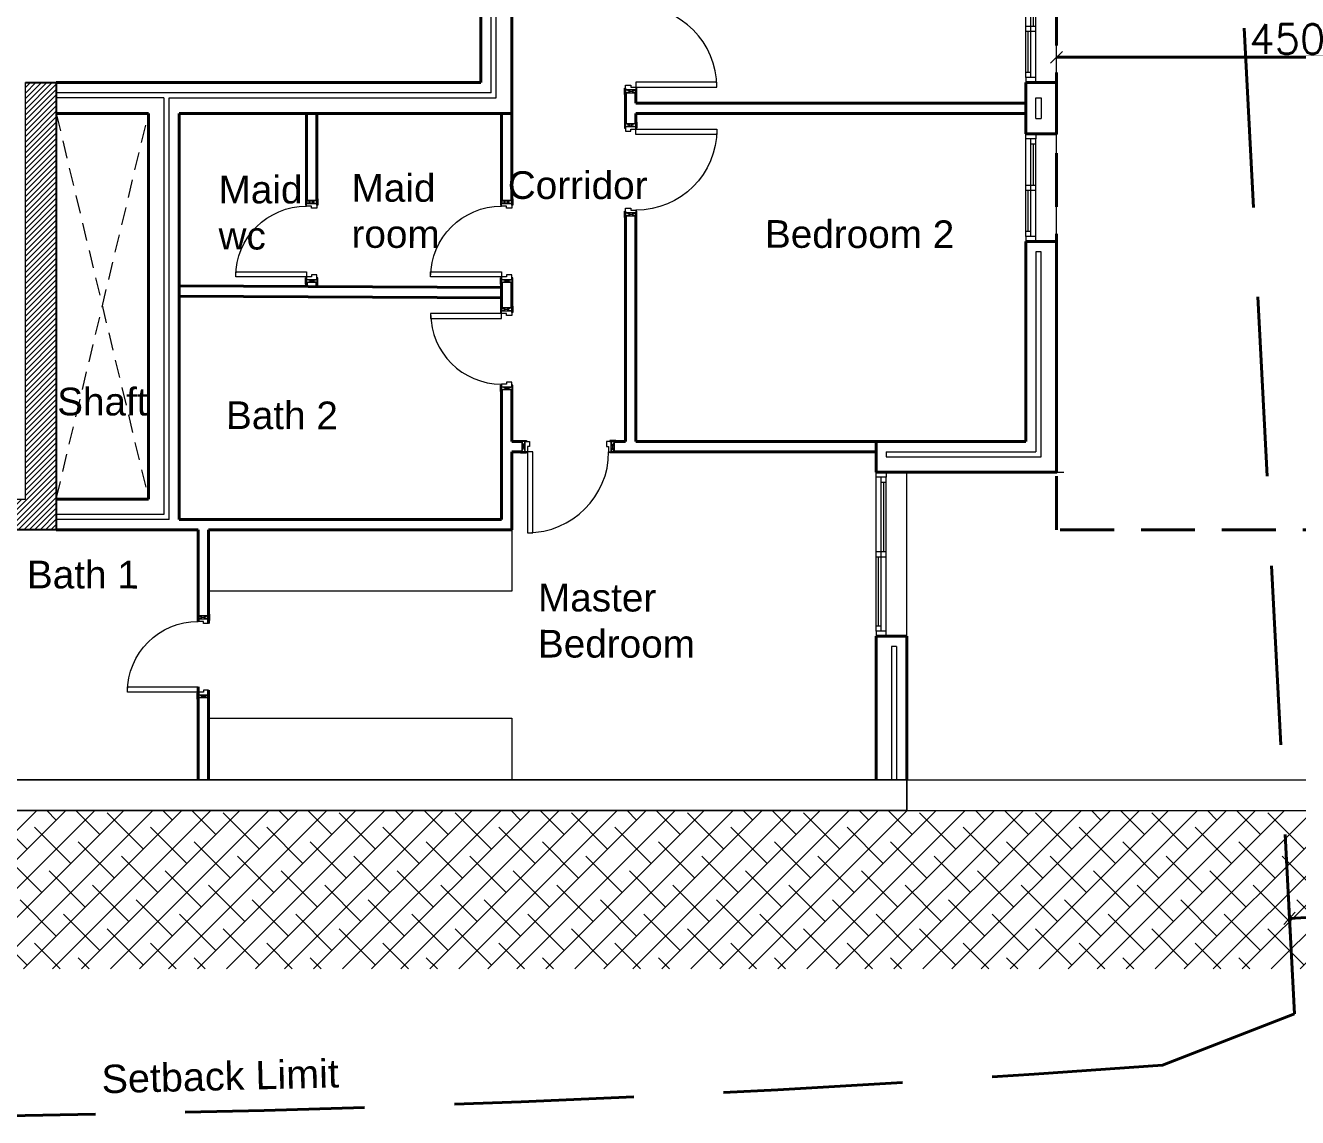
# Model space of a CAD drawing. Header units: metres. Extents: x -322116 to -321123, y -26723 to -26468.
# Drawn here: x -321585.85 to -321573.45, y -26559.85 to -26549.2 of the extents above; entities that cross this region are included whole.
import ezdxf

# ---------------------------------------------------------------- set-up
doc = ezdxf.new("R2010")
doc.units = ezdxf.units.M
doc.header["$LTSCALE"] = 7
doc.header["$MEASUREMENT"] = 0
doc.header["$PDMODE"] = 34
doc.header["$PDSIZE"] = 0.5
for name, pattern in [('1363-TXX-A-XXX-Plots layouts-R02$0$HIDDEN', [0.375, 0.25, -0.125]), ('DASHED', [0.75, 0.5, -0.25]), ('Hidden', [9.524999999999995, 6.349999999999998, -3.174999999999998])]:
    doc.linetypes.add(name, pattern=pattern)
doc.layers.add('22-1-14-ROAD P2PFGC', color=5, linetype='Continuous')
for name, color, linetype, lineweight in [('A--GLAZ', 132, 'Continuous', 5), ('A-ANNO-TXT3', 6, 'Continuous', 30), ('A-DOOR', 134, 'Continuous', 18), ('A-FLOR-HIDN', 9, 'Hidden', 13), ('A-FURN-FIXT', 114, 'Continuous', 9), ('A-GRID-DIMS', 142, 'Continuous', 9), ('A-PATT', 8, 'Continuous', 5), ('A-WALL-BLWO', 7, 'Continuous', 40), ('L-Structure', 5, 'Continuous', 15), ('PATT-CONC', 8, 'Continuous', 9), ('plaster', 1, 'Continuous', 0), ('projection plans', 8, 'Continuous', 5), ('XREF-W09-A-ELEV04$0$A--SECT-TILE', 32, 'Continuous', 5)]:
    doc.layers.add(name, color=color, linetype=linetype, lineweight=lineweight)
doc.styles.add('EG_SIMPLEX', font='SIMPLEX.shx')
doc.styles.get("Standard").update_dxf_attribs({"font": 'romans.shx', "height": 0.5})
doc.dimstyles.new('ERGA-M-0200', dxfattribs={"dimscale": 1.15, "dimtxt": 0.2, "dimasz": 0.2, "dimexe": 0.1, "dimexo": 0.1, "dimgap": 0.06, "dimtad": 1, "dimdec": 1, "dimlfac": 100, "dimrnd": 5, "dimdsep": 46, "dimtxsty": 'EG_SIMPLEX', "dimblk1": 'OBLIQUE', "dimblk2": 'OBLIQUE', "dimsah": 1, "dimcen": 0.3, "dimclrd": 256, "dimclre": 256, "dimclrt": 2, "dimadec": 0, "dimazin": 0, "dimtfac": 1, "dimtdec": 1, "dimtix": 1, "dimtmove": 2, "dimatfit": 3, "dimldrblk": 'OBLIQUE', "dimfxl": 1, "dimtolj": 1, "dimtzin": 0, "dimarcsym": 0})

# ---------------------------------------------------------------- blocks, each defined once
blk = doc.blocks.new('_OBLIQUE')
at = {"color": 0, "linetype": 'ByBlock'}
blk.add_line((-0.5, -0.5), (0.5, 0.5), dxfattribs=at)
blk = doc.blocks.new('*D440')
at = {"layer": 'A-GRID-DIMS', "lineweight": -2, "transparency": 16777216}
for p, q in [((-321700.524586916, -26752.96952330113), (-321700.5398976555, -26752.66839010817)), ((-321703.5207167881, -26753.12185776609), (-321703.5360275276, -26752.82072457313)), ((-321703.5301880398, -26752.93557621823), (-321700.5340581677, -26752.78324175327))]:
    blk.add_line(p, q, dxfattribs=at)
at = {"layer": 'Defpoints', "color": 0, "transparency": 16777216}
for p in [(-321700.5340581677, -26752.78324175327), (-321700.5187474282, -26753.08437494623), (-321703.5148773003, -26753.23670941119)]:
    blk.add_point(p, dxfattribs=at)
at = {"layer": 'A-GRID-DIMS', "lineweight": -2, "transparency": 16777216, "xscale": 0.115, "yscale": 0.115, "zscale": 0.115}
for p, rotation in [((-321700.5340581677, -26752.78324175327), 2.910625690336583), ((-321703.5301880398, -26752.93557621823), 182.9106256903366)]:
    blk.add_blockref('_OBLIQUE', p, dxfattribs=dict(at, rotation=rotation))
at = {"layer": 'A-GRID-DIMS', "color": 2, "transparency": 16777216, "insert": (-321702.0411743099, -26752.68138893585), "char_height": 0.2875, "attachment_point": 5, "rotation": 2.910625690336582, "style": 'EG_SIMPLEX'}
blk.add_mtext('\\A1;300', dxfattribs=at)
blk = doc.blocks.new('*U571')
for p, q in [((-250.0000000000001, -50.00000000000009), (-220.0000000000001, -150.0000000661767)), ((-250.0000000000001, -150.0000000661767), (-220.0000000000001, -50.00000000000009)), ((549.9999999999999, -50.00000000000006), (519.9999999999999, -150.0000000661767)), ((549.9999999999999, -150.0000000661767), (519.9999999999999, -50.00000000000006))]:
    blk.add_line(p, q)
for points in [[(444.9999999999999, 639.9999999999999), (445, -50.00000000000009), (494.9999999999999, -50.00000000000006), (494.9999999999998, 639.9999999999999)], [(-265.0000000000001, -40.00000000000009), (-205.0000000000001, -40.00000000000009), (-205.0000000000001, -50.00000000000009), (-265.0000000000001, -50.00000000000009)], [(-220.0000000000001, -150.0000000661767), (-250.0000000000001, -150.0000000661767), (-250.0000000000001, -50.00000000000009), (-220.0000000000001, -50.00000000000009)], [(-195.0000000000001, -50), (-220.0000000000001, -50.00000000000003), (-220.0000000000001, -150.0000000661767), (-175.0000000000001, -150.0000000661767), (-175.0000000000001, -100), (-195.0000000000001, -100), (-195.0000000000001, -50.00000000000006)], [(494.9999999999999, -50.00000000000003), (519.9999999999999, -50.00000000000003), (519.9999999999999, -150.0000000661767), (474.9999999999999, -150.0000000661767), (474.9999999999999, -100), (494.9999999999999, -100), (494.9999999999999, -50.00000000000006)], [(564.9999999999999, -40.00000000000006), (504.9999999999999, -40.00000000000006), (504.9999999999999, -50.00000000000006), (564.9999999999999, -50.00000000000006)], [(519.9999999999999, -150.0000000661767), (549.9999999999999, -150.0000000661767), (549.9999999999999, -50.00000000000006), (519.9999999999999, -50.00000000000006)], [(-265.0000000000001, -160.0000000661767), (-205.0000000000001, -160.0000000661767), (-205.0000000000001, -150.0000000661767), (-265.0000000000001, -150.0000000661767)], [(564.9999999999999, -160.0000000661767), (504.9999999999999, -160.0000000661767), (504.9999999999999, -150.0000000661767), (564.9999999999999, -150.0000000661767)]]:
    blk.add_lwpolyline(points, close=True)
blk.add_arc((495, -50.00000000000004), 690, 90, 180)
blk = doc.blocks.new('*U572')
for p, q in [((-350.0000000000001, -50.00000000000009), (-320.0000000000001, -150.0000000661767)), ((-350.0000000000001, -150.0000000661767), (-320.0000000000001, -50.00000000000009)), ((549.9999999999999, -50.00000000000006), (519.9999999999999, -150.0000000661767)), ((549.9999999999999, -150.0000000661767), (519.9999999999999, -50.00000000000006))]:
    blk.add_line(p, q)
for points in [[(444.9999999999999, 739.9999999999999), (445, -50.00000000000009), (494.9999999999999, -50.00000000000006), (494.9999999999998, 739.9999999999999)], [(-365.0000000000001, -40.00000000000009), (-305.0000000000001, -40.00000000000009), (-305.0000000000001, -50.00000000000009), (-365.0000000000001, -50.00000000000009)], [(-320.0000000000001, -150.0000000661767), (-350.0000000000001, -150.0000000661767), (-350.0000000000001, -50.00000000000009), (-320.0000000000001, -50.00000000000009)], [(-295.0000000000001, -50), (-320.0000000000001, -50.00000000000003), (-320.0000000000001, -150.0000000661767), (-275.0000000000001, -150.0000000661767), (-275.0000000000001, -100), (-295.0000000000001, -100), (-295.0000000000001, -50.00000000000006)], [(494.9999999999999, -50.00000000000003), (519.9999999999999, -50.00000000000003), (519.9999999999999, -150.0000000661767), (474.9999999999999, -150.0000000661767), (474.9999999999999, -100), (494.9999999999999, -100), (494.9999999999999, -50.00000000000006)], [(564.9999999999999, -40.00000000000006), (504.9999999999999, -40.00000000000006), (504.9999999999999, -50.00000000000006), (564.9999999999999, -50.00000000000006)], [(519.9999999999999, -150.0000000661767), (549.9999999999999, -150.0000000661767), (549.9999999999999, -50.00000000000006), (519.9999999999999, -50.00000000000006)], [(-365.0000000000001, -160.0000000661767), (-305.0000000000001, -160.0000000661767), (-305.0000000000001, -150.0000000661767), (-365.0000000000001, -150.0000000661767)], [(564.9999999999999, -160.0000000661767), (504.9999999999999, -160.0000000661767), (504.9999999999999, -150.0000000661767), (564.9999999999999, -150.0000000661767)]]:
    blk.add_lwpolyline(points, close=True)
blk.add_arc((495, -50.00000000000004), 790.0000000000001, 90, 180)
blk = doc.blocks.new('*U573')
for p, q in [((49.99999999999982, 100.0000000000014), (999.9999999999991, 100.0000000000014)), ((49.99999999999982, 50.00000000000072), (999.9999999999991, 50.00000000000072)), ((49.99999999999982, 0), (999.9999999999991, 0)), ((100.0000000000014, -1.4069e-12), (99.99999999999963, 49.99999999999574)), ((100.0000000000014, 25.00000000000071), (500.0000000000014, 25.00000000000071)), ((499.9999999999995, 0), (499.9999999999995, 100.0000000000014)), ((550.0000000000003, 0), (550.0000000000003, 100.0000000000014)), ((550.0000000000003, 74.99999999999787), (949.9999999999977, 74.99999999999787)), ((949.9999999999982, 100), (949.9999999999977, 49.99999999999928))]:
    blk.add_line(p, q)
for points in [[(0, 100.0000000000014), (49.99999999999982, 100.0000000000014), (49.99999999999982, 0), (0, 0)], [(1050, 100.0000000000014), (999.9999999999991, 100.0000000000014), (999.9999999999991, 0), (1050, 0)]]:
    blk.add_lwpolyline(points)
blk = doc.blocks.new('*U574')
for p, q in [((49.99999999999982, 100.0000000000014), (1549.999999999999, 100.0000000000014)), ((49.99999999999982, 50.00000000000072), (1549.999999999999, 50.00000000000072)), ((49.99999999999982, 0), (1549.999999999999, 0)), ((100.0000000000014, -1.4069e-12), (99.99999999999963, 49.99999999999574)), ((100.0000000000014, 25.00000000000071), (775.0000000000014, 25.00000000000071)), ((774.9999999999995, 0), (774.9999999999995, 100.0000000000014)), ((825.0000000000005, 0), (825.0000000000005, 100.0000000000014)), ((825.0000000000005, 74.99999999999787), (1499.999999999998, 74.99999999999787)), ((1499.999999999998, 100), (1499.999999999998, 49.99999999999928))]:
    blk.add_line(p, q)
for points in [[(0, 100.0000000000014), (49.99999999999982, 100.0000000000014), (49.99999999999982, 0), (0, 0)], [(1600, 100.0000000000014), (1549.999999999999, 100.0000000000014), (1549.999999999999, 0), (1600, 0)]]:
    blk.add_lwpolyline(points)
blk = doc.blocks.new('*D37')
at = {"layer": 'A-GRID-DIMS', "lineweight": -2, "transparency": 16777216}
for p, q in [((-321638.9385946017, -26572.05282682848), (-321639.6223874806, -26572.05282682848)), ((-321639.5073874806, -26572.05282682848), (-321639.5073874806, -26576.55282682848))]:
    blk.add_line(p, q, dxfattribs=at)
at = {"layer": 'Defpoints', "color": 0, "transparency": 16777216}
for p in [(-321638.8235946017, -26572.05282682863), (-321639.5073874801, -26576.55282682863), (-321639.5073874806, -26576.55282682863)]:
    blk.add_point(p, dxfattribs=at)
at = {"layer": 'A-GRID-DIMS', "lineweight": -2, "transparency": 16777216, "xscale": 0.115, "yscale": 0.115, "zscale": 0.115}
for p, rotation in [((-321639.5073874806, -26572.05282682848), 90), ((-321639.5073874806, -26576.55282682848), 270)]:
    blk.add_blockref('_OBLIQUE', p, dxfattribs=dict(at, rotation=rotation))
at = {"layer": 'A-GRID-DIMS', "color": 2, "transparency": 16777216, "insert": (-321639.6856374805, -26574.30282682848), "char_height": 0.2875, "attachment_point": 5, "rotation": 89.99999999999999, "style": 'EG_SIMPLEX'}
blk.add_mtext('\\A1;450', dxfattribs=at)
blk = doc.blocks.new('*D38')
at = {"layer": 'A-GRID-DIMS', "lineweight": -2, "transparency": 16777216}
for p, q in [((-321640.3980726585, -26573.29559776972), (-321640.3980726585, -26572.97773420158)), ((-321634.8980726585, -26573.29559776972), (-321634.8980726585, -26572.97773420158)), ((-321640.3980726585, -26573.09273420159), (-321634.8980726585, -26573.09273420159))]:
    blk.add_line(p, q, dxfattribs=at)
at = {"layer": 'Defpoints', "color": 0, "transparency": 16777216}
for p in [(-321634.8980726585, -26573.09273420164), (-321640.3980726585, -26573.41059776978), (-321634.8980726585, -26573.41059776978)]:
    blk.add_point(p, dxfattribs=at)
at = {"layer": 'A-GRID-DIMS', "lineweight": -2, "transparency": 16777216, "xscale": 0.115, "yscale": 0.115, "zscale": 0.115, "rotation": 180}
blk.add_blockref('_OBLIQUE', (-321640.3980726585, -26573.09273420159), dxfattribs=at)
at = {"layer": 'A-GRID-DIMS', "lineweight": -2, "transparency": 16777216, "xscale": 0.115, "yscale": 0.115, "zscale": 0.115}
blk.add_blockref('_OBLIQUE', (-321634.8980726585, -26573.09273420159), dxfattribs=at)
at = {"layer": 'A-GRID-DIMS', "color": 2, "transparency": 16777216, "insert": (-321637.6480726585, -26572.91448420158), "char_height": 0.2875, "attachment_point": 5, "style": 'EG_SIMPLEX'}
blk.add_mtext('\\A1;550', dxfattribs=at)
blk = doc.blocks.new('new for radem')
at = {"layer": 'plaster'}
h = blk.add_hatch(dxfattribs=at)
h.set_pattern_fill('ANSI38', color=256, scale=1.6)
h.set_pattern_definition([(45, (-130, 0), (-0.1414213562373095, 0.1414213562373095), []), (135, (-130, 0), (-0.4242640687119285, 0.1414213562373095), [0.5, -0.3])])
h.paths.add_polyline_path([(-321635.5797653941, -26556.85811468872), (-321635.5012577681, -26558.40221072459), (-321670.3322708191, -26558.40221072459), (-321670.2113091319, -26556.85811468876), (-321655.2118411793, -26556.85811468881), (-321655.2118411793, -26554.11978815942), (-321651.7424008333, -26554.11978815928), (-321651.7424008333, -26556.85811468858)])
blk = doc.blocks.new('block')
at = {"layer": 'PATT-CONC', "transparency": 33554610}
h = blk.add_hatch(dxfattribs=at)
h.set_pattern_fill('ANSI31', color=8, scale=0.3)
h.set_pattern_definition([(45, (0, 0), (-0.0265165042944955, 0.0265165042944955), [])])
edge = h.paths.add_edge_path()
edge.add_line((-321666.3118231704, -26556.55811468873), (-321655.5118411793, -26556.55811468873))
edge.add_line((-321655.5118411793, -26556.55811468873), (-321655.5118411793, -26553.81978815963))
edge.add_line((-321655.5118411793, -26553.81978815963), (-321653.5118280913, -26553.81978815969))
edge.add_line((-321653.5118280913, -26553.81978815969), (-321653.5118280913, -26552.04475867343))
edge.add_line((-321653.5118280913, -26552.04475867343), (-321655.5118411793, -26552.04475867343))
edge.add_line((-321655.5118411793, -26552.04475867343), (-321655.5118411793, -26549.75811468926))
edge.add_line((-321655.5118411793, -26549.75811468926), (-321655.2118411793, -26549.75811468926))
edge.add_line((-321655.2118411793, -26549.75811468926), (-321655.2118411793, -26551.74475867344))
edge.add_line((-321655.2118411793, -26551.74475867344), (-321653.5118129095, -26551.74475867343))
edge.add_line((-321653.5118129095, -26551.74475867343), (-321653.5118129095, -26549.75811468927))
edge.add_line((-321653.5118129095, -26549.75811468927), (-321653.2118411793, -26549.75811468926))
edge.add_line((-321653.2118411793, -26549.75811468926), (-321653.2118411793, -26553.81978815928))
edge.add_line((-321653.2118411793, -26553.81978815928), (-321650.8518417762, -26553.81978815928))
edge.add_line((-321650.8518417762, -26553.81978815928), (-321650.8514241785, -26549.75811468891))
edge.add_line((-321650.8514241785, -26549.75811468891), (-321650.5518417747, -26549.75811468904))
edge.add_line((-321650.5518417747, -26549.75811468904), (-321650.5518417748, -26554.11978786504))
edge.add_line((-321650.5518417748, -26554.11978786504), (-321651.4424008335, -26554.11978786504))
edge.add_line((-321651.4424008335, -26554.11978786504), (-321651.4424008333, -26556.55811468867))
edge.add_line((-321651.4424008333, -26556.55811468867), (-321642.2602614547, -26556.55811468829))
at = {"layer": 'L-Structure'}
blk.add_line((-321642.2602614548, -26556.55811468842, 1.259267037e-07), (-321642.2602614548, -26556.85811468841), dxfattribs=at)
for points in [[(-321666.3118231704, -26556.55811468873), (-321655.5118411793, -26556.55811468873), (-321655.5118411793, -26553.81978815963), (-321653.5118280913, -26553.81978815969), (-321653.5118280913, -26552.04475867343), (-321655.5118411793, -26552.04475867343), (-321655.5118411793, -26549.75811468926), (-321655.2118411793, -26549.75811468926), (-321655.2118411793, -26551.74475867344), (-321653.5118129095, -26551.74475867343), (-321653.5118129095, -26549.75811468927), (-321653.2118411793, -26549.75811468926), (-321653.2118411793, -26553.81978815928), (-321650.8518417762, -26553.81978815928), (-321650.8514241785, -26549.75811468891), (-321650.5518417747, -26549.75811468904), (-321650.5518417748, -26554.11978786504), (-321651.4424008335, -26554.11978786504), (-321651.4424008333, -26556.55811468867), (-321642.2602614547, -26556.55811468829)], [(-321642.2602614548, -26556.85811468841), (-321651.7524008335, -26556.85811468867), (-321651.7424008333, -26554.11978815927), (-321655.2118411793, -26554.11978815933), (-321655.2118411793, -26556.85811468872), (-321666.3118231704, -26556.85811468866)]]:
    blk.add_lwpolyline(points, dxfattribs=at)
blk = doc.blocks.new('bb44')
at = {"layer": 'projection plans', "elevation": -2.84974981e-08}
blk.add_lwpolyline([(-321575.8018350195, -26463.55811469182), (-321575.7288251501, -26463.55811469218)], dxfattribs=at)
blk = doc.blocks.new('plot limit')
at = {"color": 5, "linetype": 'DASHED', "ltscale": 0.5}
for points in [[(-321703.4828878448, -26753.86588130182), (-321705.0008411783, -26724.01061953767), (-321711.8379519616, -26724.57260549907), (-321722.2069098112, -26724.9338021102), (-321726.106961773, -26724.92804324097), (-321730.0750071636, -26724.73134530149), (-321732.3892933937, -26754.27359356594)], [(-321703.4828878448, -26753.86588130182), (-321704.7695816932, -26754.36803638969)]]:
    blk.add_lwpolyline(points, dxfattribs=at)
blk.add_lwpolyline([(-321704.7695816932, -26754.36803638969, -0.026526538982323), (-321724.7932520334, -26754.77890629402), (-321732.3892933937, -26754.27359356594)], format="xyb", dxfattribs=at)
at = {"layer": 'A-ANNO-TXT3', "lineweight": 5, "insert": (-321715.1134387591, -26754.36604760944), "char_height": 0.2759999999999998, "attachment_point": 1, "rotation": 1.4248104105156727}
blk.add_mtext_dynamic_manual_height_columns('\\A1;{\\fArial Unicode MS|b0|i0|c0|p34;Setback Limit}', width=3.166191597132079, gutter_width=3.692828908706982, heights=[1.119141718466554], dxfattribs=at)
at = {"layer": 'A-GRID-DIMS'}
dim = blk.add_aligned_dim(p1=(-321703.5148773003, -26753.23670941119), p2=(-321700.5187474282, -26753.08437494623), distance=0.30152216941107857, dimstyle='ERGA-M-0200', override={"dimtxt": 0.25, "dimasz": 0.1, "dimgap": 0.03, "dimfxl": 100}, dxfattribs=at)
dim.commit()
dim.dimension.update_dxf_attribs({"geometry": '*D440', "text_midpoint": (-321702.0411743099, -26752.68138893585)})
blk = doc.blocks.new('c112')
at = {"layer": 'A-WALL-BLWO', "linetype": '1363-TXX-A-XXX-Plots layouts-R02$0$HIDDEN', "lineweight": -2, "ltscale": 0.3}
blk.add_lwpolyline([(-321640.3980726585, -26572.05282682861), (-321634.8980726585, -26572.05282682861), (-321634.8980726585, -26576.55282682861), (-321640.3980726585, -26576.55282682861), (-321640.3980726585, -26572.05282682861)], dxfattribs=at)
at = {"layer": 'A-GRID-DIMS'}
dim = blk.add_linear_dim(base=(-321639.5073874806, -26576.55282682863), p1=(-321638.8235946016, -26572.05282682861), p2=(-321639.50738748, -26576.55282682861), angle=90, dimstyle='ERGA-M-0200', override={"dimtxt": 0.25, "dimasz": 0.1, "dimgap": 0.03, "dimfxl": 100}, dxfattribs=at)
dim.commit()
dim.dimension.update_dxf_attribs({"geometry": '*D37', "text_midpoint": (-321639.6856374805, -26574.30282682853)})
dim = blk.add_linear_dim(base=(-321634.8980726585, -26573.09273420164), p1=(-321640.3980726585, -26573.41059776978), p2=(-321634.8980726585, -26573.41059776978), dimstyle='ERGA-M-0200', override={"dimtxt": 0.25, "dimasz": 0.1, "dimgap": 0.03, "dimfxl": 100}, dxfattribs=at)
dim.commit()
dim.dimension.update_dxf_attribs({"geometry": '*D38', "text_midpoint": (-321637.6480726585, -26572.91448420164)})
blk = doc.blocks.new('building')
at = {"layer": '22-1-14-ROAD P2PFGC'}
for p, q in [((-321715.8514241785, -26549.75811468891, 2.332915513e-07), (-321715.5518417747, -26549.75811468891, 2.332915513e-07)), ((-321715.5518417747, -26549.75811468891, 3.3897532991e-06), (-321715.5518417764, -26554.11978786503, 5.06870028e-08)), ((-321715.5518417763, -26554.11978786503, 5.06870028e-08), (-321716.4424008334, -26554.11978786503))]:
    blk.add_line(p, q, dxfattribs=at)
at = {"layer": 'A-FLOR-HIDN', "linetype": 'ByBlock', "ltscale": 0.1}
for p, q in [((-321705.8018350157, -26549.75811511494), (-321705.8018350241, -26548.70811469376)), ((-321705.8018350074, -26551.3081146832), (-321705.8018350158, -26550.25811426202)), ((-321707.2602614549, -26555.15811468828, 1.259267037e-07), (-321707.2602614632, -26553.55811468801))]:
    blk.add_line(p, q, dxfattribs=at)
at = {"layer": 'A-FLOR-HIDN', "linetype": '1363-TXX-A-XXX-Plots layouts-R02$0$HIDDEN', "ltscale": 0.1}
for p, q in [((-321715.5518417762, -26553.81978796452, 2.803510597e-07), (-321714.6518417761, -26550.05811468925, 2.332915513e-07)), ((-321715.5518417762, -26550.05811468925, 2.332915513e-07), (-321714.6518417761, -26553.8197881594, 2.332915513e-07))]:
    blk.add_line(p, q, dxfattribs=at)
at = {"layer": 'A-FURN-FIXT'}
for p, q in [((-321711.1118350158, -26554.11978815927, 2.999295081e-07), (-321711.1118350158, -26554.71978815925, 2.999295081e-07)), ((-321714.0674008333, -26555.95811468869, -2.61379682e-08), (-321711.1118350159, -26555.9581146887, 2.737915399e-07)), ((-321711.1118350158, -26555.9581146887, 2.910978598e-07), (-321711.1118350158, -26556.55811468867, 2.868186872e-07))]:
    blk.add_line(p, q, dxfattribs=at)
blk.add_lwpolyline([(-321711.1118350158, -26554.71978815925), (-321714.0674008333, -26554.71978815924)], dxfattribs=at)
at = {"layer": 'A-PATT'}
for p, q in [((-321707.2602614548, -26556.55811468842, 1.259267037e-07), (-321700.5950185177, -26556.55811468887, 1.260106001e-07)), ((-321707.2602614548, -26556.85811468841, 1.259267037e-07), (-321700.5797653941, -26556.85811468883, 1.259267037e-07))]:
    blk.add_line(p, q, dxfattribs=at)
at = {"layer": 'A-WALL-BLWO'}
for p, q in [((-321711.1118350158, -26550.0581146889), (-321711.1118350187, -26546.64555127252)), ((-321711.4118350158, -26549.75811468891), (-321711.4118350186, -26546.94555127251)), ((-321710.0018350159, -26550.15811468847), (-321710.0018350158, -26549.85811468842)), ((-321709.9018350159, -26549.85811468842), (-321709.9018350159, -26549.95811468846)), ((-321706.1018350158, -26549.95811468846), (-321709.9018350159, -26549.95811468846)), ((-321715.5518417762, -26550.05811468925, 2.332915513e-07), (-321714.6518417761, -26550.05811468924, 2.332915513e-07)), ((-321714.3518417749, -26554.01978815924), (-321714.3518417751, -26550.05811468891, -3.62457031e-08)), ((-321714.3518417751, -26550.05811468891), (-321711.1118350159, -26550.05811468891)), ((-321713.1118350158, -26550.05811468908), (-321713.1118350157, -26550.90811468905)), ((-321713.0118350158, -26550.05811468908), (-321713.0118350157, -26550.90811468905)), ((-321711.2118350158, -26550.0581146889), (-321711.2118350157, -26550.90811468894)), ((-321711.1118350158, -26550.0581146889), (-321711.1118350158, -26550.90811468899)), ((-321706.1018350158, -26550.05811468844), (-321709.9018350159, -26550.05811468844)), ((-321709.9018350159, -26550.05811468844), (-321709.9018350159, -26550.15811468853)), ((-321710.0018350158, -26553.25811468845), (-321710.0018350159, -26551.05811468844)), ((-321709.9018350159, -26551.05811468844), (-321709.9018350159, -26553.25811468845)), ((-321705.8018350073, -26551.3081146832), (-321706.1018350074, -26551.3081146832)), ((-321706.1018350074, -26551.3081146832), (-321706.1018350074, -26553.25811468845)), ((-321713.1118350157, -26551.70811468904), (-321713.1118350156, -26551.74783508823)), ((-321713.0118350157, -26551.70811468904), (-321713.0118350157, -26551.74783508823)), ((-321711.2118350157, -26551.70811468892), (-321711.2118350157, -26551.95453268097)), ((-321711.1118350156, -26551.70811468892), (-321711.1118350156, -26551.95453268109)), ((-321711.2118350158, -26551.75811468891), (-321714.351841775, -26551.74018245802)), ((-321711.2118350158, -26551.85811631964), (-321711.2118350158, -26551.85811468895)), ((-321711.2118350157, -26552.75453268109, -1.75285777e-07), (-321711.2118350159, -26554.01978815924, 1.055206071e-07)), ((-321711.1118350157, -26552.75453268096, -1.75285777e-07), (-321711.1118350156, -26553.25811468844)), ((-321711.0118350159, -26553.25811468845), (-321711.1118350156, -26553.25811468845)), ((-321710.0018350158, -26553.25811468845), (-321710.1118350159, -26553.25811468845)), ((-321707.5602614548, -26553.25811468803), (-321709.9018350159, -26553.25811468845)), ((-321707.5602614548, -26553.55811468801), (-321707.5602614548, -26553.25811468803)), ((-321707.5602614548, -26553.25811468803), (-321706.1018350074, -26553.25811468845)), ((-321711.0118350158, -26553.35811468848), (-321711.1118350156, -26553.35811468848)), ((-321711.1118350157, -26553.35811468848, 3.48077919e-08), (-321711.1118350157, -26554.11978815927, 2.999295082e-07)), ((-321707.5602614548, -26553.35811468806), (-321710.1118350159, -26553.35811468848)), ((-321714.6518417761, -26553.8197881594, 2.332915513e-07), (-321715.5518417762, -26553.81978796452, 2.803510597e-07)), ((-321714.3518417749, -26554.01978815924), (-321711.2118350159, -26554.01978815924)), ((-321714.1674008332, -26554.11978815927), (-321715.5518417763, -26554.11978815926)), ((-321714.1674008333, -26554.11978815927), (-321714.1674008332, -26555.01311468863, -1.70798558e-08)), ((-321714.0674008334, -26554.11978815927), (-321711.1118350157, -26554.11978815927, 5.07397782e-08)), ((-321714.0674008333, -26554.11978815927), (-321714.0674008333, -26555.03311468865, -1.72942691e-08)), ((-321707.2602614548, -26555.15811468828), (-321707.5602614548, -26555.15811468828)), ((-321707.5602614548, -26555.15811468829), (-321707.5602614547, -26556.55811468831)), ((-321707.2602614548, -26555.15811468828), (-321707.2602614547, -26556.55811468829)), ((-321714.1674008331, -26555.65311468864, -2.39404017e-08), (-321714.1674008331, -26556.55811468867, -2.61379682e-08)), ((-321714.0674008333, -26555.68311468867, -2.42620217e-08), (-321714.0674008333, -26556.55811468867, -2.61379682e-08))]:
    blk.add_line(p, q, dxfattribs=at)
at = {"layer": 'A-WALL-BLWO', "elevation": 2.332915513e-07}
for points in [[(-321711.4118350158, -26549.75811468891), (-321715.5518417747, -26549.75811468891)], [(-321714.6518417761, -26550.05811468924), (-321714.6518417761, -26553.8197881594)]]:
    blk.add_lwpolyline(points, dxfattribs=at)
at = {"layer": 'A-WALL-BLWO'}
for points in [[(-321705.8018350158, -26549.75811511494), (-321706.1018350158, -26549.75811511494)], [(-321706.1018350158, -26550.25811426202), (-321706.1018350158, -26549.75811511494)], [(-321706.1018350158, -26550.25811426202), (-321705.8018350158, -26550.25811426202), (-321705.8018350158, -26549.75811511494)], [(-321707.5602614548, -26553.55811468801), (-321705.8018350076, -26553.55811468849), (-321705.8018350074, -26551.3081146832)], [(-321711.2109784103, -26551.85812121158), (-321714.351841775, -26551.84018408873)]]:
    blk.add_lwpolyline(points, dxfattribs=at)
at = {"layer": 'L-Structure'}
blk.add_line((-321707.2602614548, -26556.55811468829), (-321716.4424008333, -26556.55811468867, -2.76768333e-08), dxfattribs=at)
at = {"layer": 'L-Structure', "elevation": 1.259267037e-07}
blk.add_lwpolyline([(-321716.7424008333, -26554.11978815927), (-321716.7424008333, -26556.8581146886), (-321707.2602614548, -26556.85811468841), (-321707.2602614548, -26556.55811468829)], dxfattribs=at)
at = {"layer": 'XREF-W09-A-ELEV04$0$A--SECT-TILE'}
for p, q in [((-321711.3118350159, -26549.85811468889), (-321711.3118350187, -26546.84555127253)), ((-321711.3118350159, -26549.85811468889), (-321715.5518417747, -26549.85811468889)), ((-321714.501841776, -26549.90811468892, 3.715474455e-07), (-321715.5518417748, -26549.90811468852, 3.2749212329e-06)), ((-321714.5018417761, -26549.90811468892, 2.332915513e-07), (-321714.5018417761, -26553.9697881593, 2.332915513e-07)), ((-321706.0018350158, -26550.108114262), (-321705.9518350158, -26550.108114262)), ((-321706.0018350075, -26551.40811468317), (-321706.0018350075, -26553.35811468842)), ((-321707.4602614548, -26553.358114688), (-321706.0018350075, -26553.35811468842)), ((-321714.501841776, -26553.9697881593), (-321715.5518417763, -26553.9697881593)), ((-321714.4518417761, -26554.01978815923), (-321715.5518417764, -26554.01978815923)), ((-321707.3602614548, -26555.25811468828), (-321707.4102614548, -26555.25811468828)), ((-321707.4102614548, -26555.25811468828), (-321707.4102614548, -26556.5581146883)), ((-321707.3602614548, -26555.25811468828), (-321707.3602614547, -26556.5581146883))]:
    blk.add_line(p, q, dxfattribs=at)
at = {"layer": 'XREF-W09-A-ELEV04$0$A--SECT-TILE', "elevation": 2.332915513e-07}
blk.add_lwpolyline([(-321714.4518417761, -26554.01978815923), (-321714.4518417763, -26549.90811468894), (-321711.2618350169, -26549.90811468928), (-321711.2618350198, -26546.79555127289), (-321711.7415581931, -26546.79555127226)], dxfattribs=at)
at = {"layer": 'XREF-W09-A-ELEV04$0$A--SECT-TILE'}
for points in [[(-321706.0018350158, -26550.108114262), (-321706.0018350158, -26549.9081151149)], [(-321706.0018350158, -26549.9081151149), (-321705.9518350158, -26549.9081151149), (-321705.9518350158, -26550.108114262)], [(-321707.4602614548, -26553.358114688), (-321707.4602614548, -26553.40811468805), (-321705.9518350076, -26553.40811468847), (-321705.9518350075, -26551.40811468317), (-321706.0018350075, -26551.40811468317)]]:
    blk.add_lwpolyline(points, dxfattribs=at)
at = {"layer": 'A--GLAZ', "xscale": -0.001, "yscale": 0.001, "zscale": 0.001, "rotation": 270}
for name, p in [('*U573', (-321706.1018350157, -26549.75811511494)), ('*U573', (-321706.1018350074, -26551.3081146832)), ('*U574', (-321707.5602614548, -26555.15811468828, 1.259267037e-07))]:
    blk.add_blockref(name, p, dxfattribs=at)
at = {"layer": 'A-DOOR', "extrusion": (-5.546642628028529e-07, 1.497741534665701e-07, 0.999999999999835), "xscale": 0.0010000000000001, "yscale": 0.0010000000000001, "zscale": 0.0010000000000001, "rotation": 270}
blk.add_blockref('*U572', (-321709.8518349653, -26549.30811471403, 0.1744645030138162), dxfattribs=at)
at = {"layer": 'A-DOOR', "extrusion": (5.54664262802859e-07, 1.497741534665897e-07, -0.999999999999835), "xscale": 0.0010000000000002, "yscale": 0.0010000000000002, "zscale": -0.001, "rotation": 90}
blk.add_blockref('*U572', (321709.8518349646, -26550.70811466121, -0.182417512993526), dxfattribs=at)
at = {"layer": 'A-DOOR', "extrusion": (-5.546642628028634e-07, -1.497741534665921e-07, -0.999999999999835), "xscale": 0.0010000000000002, "yscale": 0.0010000000000002, "zscale": -0.0010000000000001, "rotation": 270}
for p in [(321713.1618349645, -26551.1581146618, 0.1824195256159437), (321711.2618349646, -26551.15811466168, 0.1824184717538434), (321714.217400782, -26555.20811466136, 0.1824207373922643)]:
    blk.add_blockref('*U571', p, dxfattribs=at)
at = {"layer": 'A-DOOR', "extrusion": (5.546642628028571e-07, -1.497741534665957e-07, 0.999999999999835), "xscale": 0.0010000000000002, "yscale": 0.0010000000000002, "zscale": 0.0010000000000002, "rotation": 90}
blk.add_blockref('*U571', (-321711.2618349654, -26552.50453270673, -0.1744649156348535), dxfattribs=at)
at = {"layer": 'A-DOOR', "extrusion": (1.497741534665911e-07, 5.546642628028622e-07, 0.999999999999835), "xscale": 0.0010000000000001, "yscale": 0.0010000000000001, "zscale": 0.0010000000000001, "rotation": 179.9999999999952}
blk.add_blockref('*U572', (-321710.4618350365, -26553.40811465912, -0.062912193262081), dxfattribs=at)
at = {"layer": 'A-WALL-BLWO', "rotation": 270}
blk.add_blockref('c112', (-295129.2490081873, -348189.0190377585), dxfattribs=at)
at = {"layer": 'A-ANNO-TXT3', "lineweight": 5, "char_height": 0.27, "attachment_point": 1, "rotation": 359.90082884625076}
for s, width, heights, insert in [('\\A1;{\\fArial Unicode MS|b0|i0|c0|p34;Maid \\Pwc}', 2.985677584252934, [1.407529841877197], (-321713.9684438815, -26550.66562277655)), ('\\A1;{\\fArial Unicode MS|b0|i0|c0|p34;Maid \\Proom}', 2.985677584252934, [1.407529841877197], (-321712.6721331117, -26550.64933961583)), ('\\A1;{\\fArial Unicode MS|b0|i0|c0|p34;Bedroom 2}', 3.690055386133805, [2.947493068530574], (-321708.6428798327, -26551.09943231556)), ('\\A1;{\\fArial Unicode MS|b0|i0|c0|p34;Shaft}', 2.985677584252934, [1.407529841877197], (-321715.541693455, -26552.73368381532, 2.326466609e-07)), ('\\A1;{\\fArial Unicode MS|b0|i0|c0|p34;Bath 2}', 2.985677584252934, [1.407529841877197], (-321713.8963833575, -26552.86735741224)), ('\\A1;\\pxt5;{\\fArial Unicode MS|b0|i0|c0|p34;Bath 1}', 2.985677584252934, [1.407529841877197], (-321715.836832132, -26554.42067431787)), ('\\A1;{\\fArial Unicode MS|b0|i0|c0|p34;Master \\PBedroom}', 2.985677584252934, [1.407529841877197], (-321710.8550145262, -26554.64538706618, -4.7540425e-09))]:
    blk.add_mtext_dynamic_manual_height_columns(s, width=width, gutter_width=3.077357423922487, heights=heights, dxfattribs=dict(at, insert=insert))
at = {"layer": 'A-ANNO-TXT3', "lineweight": 5, "insert": (-321711.1497074747, -26550.62259106163), "char_height": 0.27, "width": 5.925218433067837, "attachment_point": 1, "rotation": 359.90082884625076}
blk.add_mtext('\\A1;{\\fArial Unicode MS|b0|i0|c0|p34;Corridor\\P}', dxfattribs=at)

msp = doc.modelspace()

# ---------------------------------------------------------------- block references
at = {"layer": 'A-WALL-BLWO'}
for name, p in [('plot limit', (130, 195.0261526494069)), ('building', (130, 0)), ('block', (65, 0)), ('bb44', (0, -90)), ('new for radem', (65, 0))]:
    msp.add_blockref(name, p, dxfattribs=at)

doc.saveas('drawing.dxf')
